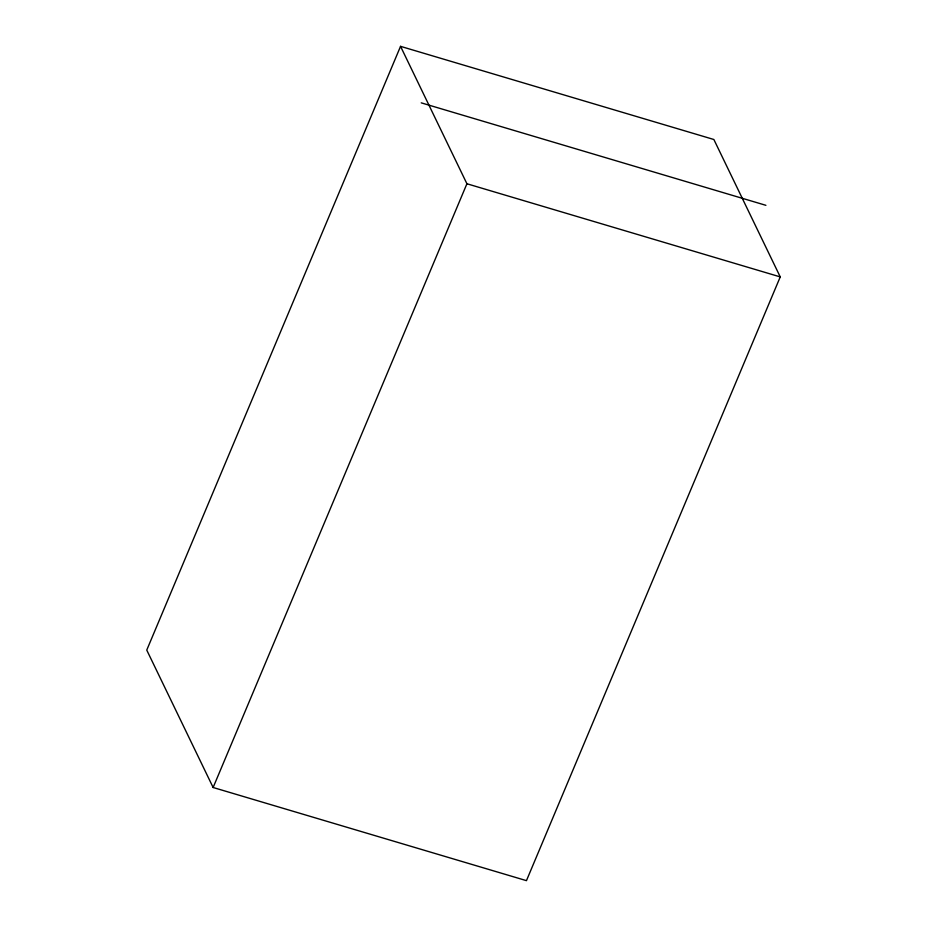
<?xml version="1.0" encoding="UTF-8"?>
<svg xmlns="http://www.w3.org/2000/svg" width="927" height="927" viewBox="0 0 927 927"><rect width="100%" height="100%" fill="white"/><g stroke="black" fill="none" stroke-linecap="round" stroke-linejoin="round"><path stroke-width="1.39" d="M400.545 46.35L146.756 650.094L213.129 787.498L526.455 880.65L780.244 276.906L713.871 139.502L400.545 46.35L466.918 183.755L780.244 276.906M213.129 787.498L466.918 183.755M421.24 102.851L765.899 205.319"/></g></svg>
